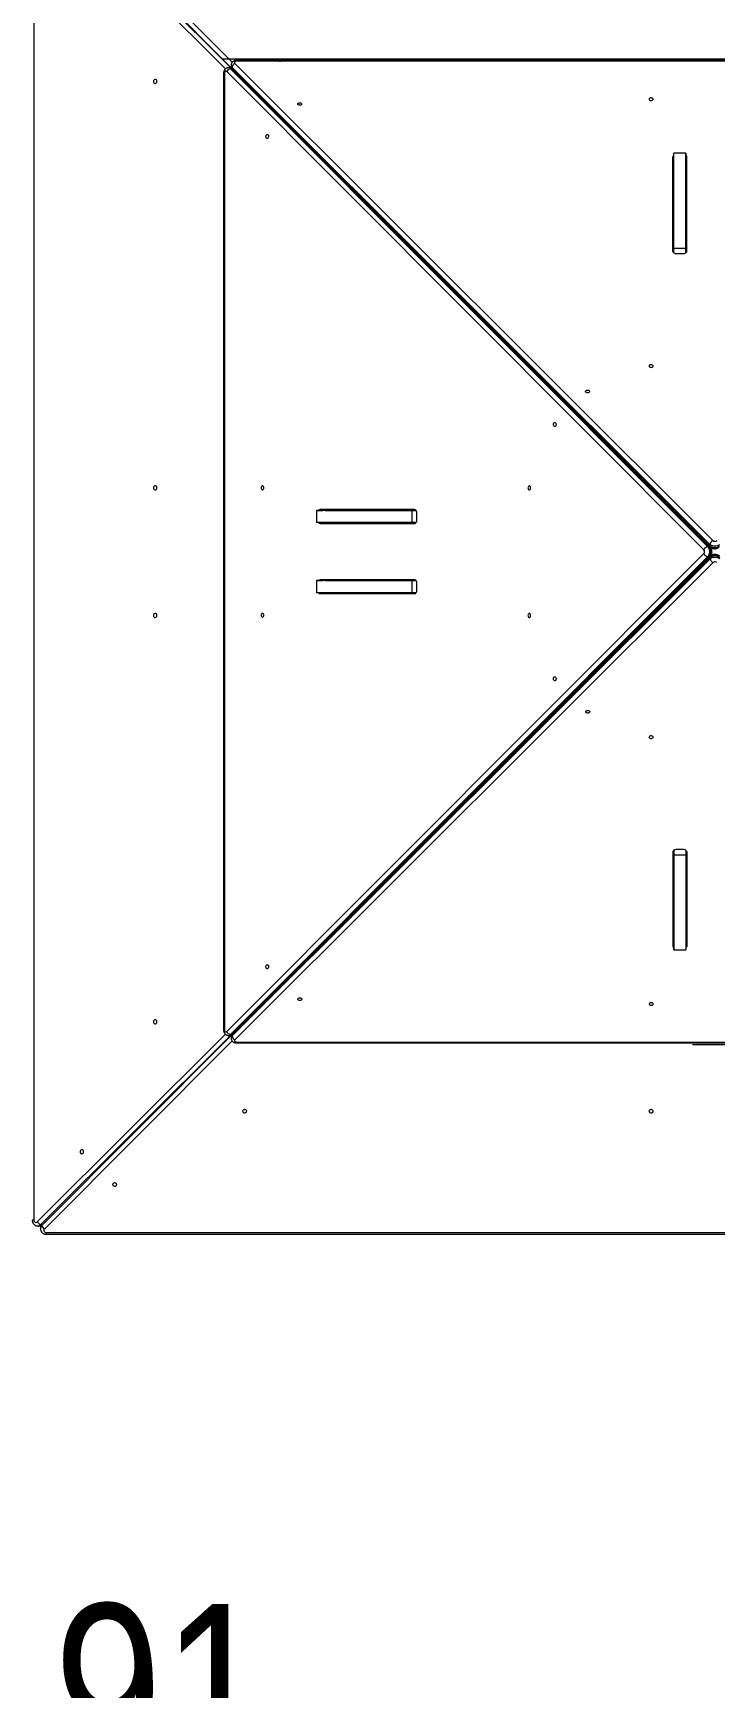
# Model space of a CAD drawing. Header units: millimetres. Extents: x 10684 to 26054, y -4768 to 6894.
# Drawn here: x 19412 to 20588, y -840 to 2014 of the extents above; entities that cross this region are included whole.
import ezdxf

# ---------------------------------------------------------------- set-up
doc = ezdxf.new("R2010")
doc.units = ezdxf.units.MM
for name, color, linetype in [('DIKOM_АРТИКУЛ', 7, 'Continuous'), ('DIKOM_ОБЪЕКТ', 7, 'Continuous'), ('DIKOM_РАЗМЕР_ЗОНА', 7, 'Continuous'), ('DIKOM_РАЗМЕР_ОБЪЕКТА', 7, 'Continuous')]:
    doc.layers.add(name, color=color, linetype=linetype)
doc.styles.add('style1', font='arial.ttf', dxfattribs={"width": 0.8})
doc.dimstyles.new('1-50', dxfattribs={"dimtxt": 300, "dimasz": 200, "dimexe": 100, "dimexo": 0, "dimgap": 100, "dimtad": 1, "dimtxsty": 'style1', "dimcen": 200, "dimclrd": 7, "dimclre": 7, "dimclrt": 7, "dimadec": 1, "dimazin": 2, "dimtfac": 1, "dimtmove": 0, "dimatfit": 2, "dimfxl": 0, "dimlwd": 25, "dimlwe": 18, "dimarcsym": 0})

# ---------------------------------------------------------------- blocks, each defined once
blk = doc.blocks.new('*D10')
at = {"layer": 'Defpoints', "color": 0, "transparency": 16777216}
for p in [(23703.9, 6443.4), (23703.9, 1519.9), (10683.6, -343.4)]:
    blk.add_point(p, dxfattribs=at)
at = {"layer": 'DIKOM_РАЗМЕР_ЗОНА', "color": 7, "lineweight": 18, "transparency": 16777216}
for p, q in [((10683.6, -343.4), (10683.6, 6543.4)), ((23703.9, 1519.9), (23703.9, 6543.4))]:
    blk.add_line(p, q, dxfattribs=at)
at = {"layer": 'DIKOM_РАЗМЕР_ЗОНА', "color": 7, "lineweight": 25, "transparency": 16777216}
blk.add_line((10883.6, 6443.4), (23503.9, 6443.4), dxfattribs=at)
at = {"layer": 'DIKOM_РАЗМЕР_ЗОНА', "color": 7, "transparency": 16777216}
for points in [[(10883.6, 6476.7), (10883.6, 6410.1), (10683.6, 6443.4)], [(23503.9, 6476.7), (23503.9, 6410.1), (23703.9, 6443.4)]]:
    blk.add_solid(points, dxfattribs=at)
at = {"layer": 'DIKOM_РАЗМЕР_ЗОНА', "color": 7, "transparency": 16777216, "insert": (17260.4, 6696.7), "char_height": 300, "attachment_point": 5, "style": 'style1'}
blk.add_mtext('13000', dxfattribs=at)
blk = doc.blocks.new('*D11')
at = {"layer": 'Defpoints', "color": 0, "transparency": 16777216}
for p in [(22204.3, 5604.8), (22204.3, 1517.6), (12683.6, -576.7)]:
    blk.add_point(p, dxfattribs=at)
at = {"layer": 'DIKOM_РАЗМЕР_ОБЪЕКТА', "color": 7, "lineweight": 18, "transparency": 16777216}
for p, q in [((12683.6, -576.7), (12683.6, 5704.8)), ((22204.3, 1517.6), (22204.3, 5704.8))]:
    blk.add_line(p, q, dxfattribs=at)
at = {"layer": 'DIKOM_РАЗМЕР_ОБЪЕКТА', "color": 7, "lineweight": 25, "transparency": 16777216}
blk.add_line((12883.6, 5604.8), (22004.3, 5604.8), dxfattribs=at)
at = {"layer": 'DIKOM_РАЗМЕР_ОБЪЕКТА', "color": 7, "transparency": 16777216}
for points in [[(12883.6, 5638.1), (12883.6, 5571.5), (12683.6, 5604.8)], [(22004.3, 5638.1), (22004.3, 5571.5), (22204.3, 5604.8)]]:
    blk.add_solid(points, dxfattribs=at)
at = {"layer": 'DIKOM_РАЗМЕР_ОБЪЕКТА', "color": 7, "transparency": 16777216, "insert": (17246, 5858), "char_height": 300, "attachment_point": 5, "style": 'style1'}
blk.add_mtext('9500', dxfattribs=at)
blk = doc.blocks.new('*D12')
at = {"layer": 'Defpoints', "color": 0, "transparency": 16777216}
for p in [(20201, 3555.9), (18130.6, -3300.3), (24750.1, -3300.3)]:
    blk.add_point(p, dxfattribs=at)
at = {"layer": 'DIKOM_РАЗМЕР_ОБЪЕКТА', "color": 7, "lineweight": 18, "transparency": 16777216}
for p, q in [((20201, 3555.9), (24850.1, 3555.9)), ((18130.6, -3300.3), (24850.1, -3300.3))]:
    blk.add_line(p, q, dxfattribs=at)
at = {"layer": 'DIKOM_РАЗМЕР_ОБЪЕКТА', "color": 7, "lineweight": 25, "transparency": 16777216}
blk.add_line((24750.1, 3355.9), (24750.1, -3100.3), dxfattribs=at)
at = {"layer": 'DIKOM_РАЗМЕР_ОБЪЕКТА', "color": 7, "transparency": 16777216}
for points in [[(24716.8, 3355.9), (24783.5, 3355.9), (24750.1, 3555.9)], [(24716.8, -3100.3), (24783.5, -3100.3), (24750.1, -3300.3)]]:
    blk.add_solid(points, dxfattribs=at)
at = {"layer": 'DIKOM_РАЗМЕР_ОБЪЕКТА', "color": 7, "transparency": 16777216, "insert": (24496.9, 958.9), "char_height": 300, "attachment_point": 5, "rotation": 90, "style": 'style1'}
blk.add_mtext('6850', dxfattribs=at)

msp = doc.modelspace()

# ---------------------------------------------------------------- linework, layer by layer
at = {"layer": 'DIKOM_ОБЪЕКТ', "color": 7, "linetype": 'Continuous', "lineweight": 15}
for p, q in [((19431.357, 2288.662), (19754.999, 1963.925)), ((19413.192, 2273.197), (19413.192, -33.119)), ((19743.639, 1952.546), (19418.92, 2276.225)), ((19425.315, 2280.767), (19752.934, 1954.198)), ((19753.379, 1954.598), (19426.815, 2282.267)), ((19737.634, 1969.85), (19837.634, 1969.85)), ((19837.634, 1964.92), (19837.634, 1969.85)), ((19837.634, 1969.85), (20537.634, 1969.85)), ((20537.634, 1969.85), (20637.634, 1969.85)), ((19740.108, 1944.45), (19740.108, 295.57)), ((19741.587, 1944.45), (19741.587, 295.569)), ((20568.575, 1123.213), (19745.663, 1947.789)), ((19750.997, 1954.45), (19748.736, 1954.45)), ((19752.354, 1952.801), (20575.265, 1128.225)), ((19754.614, 1952.801), (19752.354, 1952.801)), ((19753.085, 1958.831), (19753.085, 1956.57)), ((20577.526, 1128.225), (19754.614, 1952.801)), ((19754.827, 1952.795), (19754.614, 1952.801)), ((20579.034, 1132.301), (19754.733, 1955.216)), ((19754.733, 1955.216), (19754.733, 1952.956)), ((19754.733, 1952.956), (20579.035, 1130.041)), ((19759.744, 1961.907), (20584.045, 1138.992)), ((21411.966, 1967.461), (19763.085, 1967.461)), ((21411.965, 1965.983), (19763.085, 1965.983)), ((20514.997, 1800.971), (20514.97, 1637.942)), ((20514.999, 1789.668), (20514.997, 1800.971)), ((20537.497, 1807.078), (20516.497, 1807.078)), ((20537.497, 1807.078), (20537.497, 1807.033)), ((20537.542, 1807.033), (20537.497, 1807.033)), ((20537.542, 1807.033), (20537.542, 1796.225)), ((20538.97, 1637.942), (20538.997, 1800.971)), ((20514.973, 1637.81), (20514.999, 1789.668)), ((20537.542, 1796.225), (20537.542, 1791.923)), ((20537.543, 1792.244), (20537.542, 1635.389)), ((20516.541, 1642.734), (20516.469, 1642.734)), ((20516.47, 1635.332), (20516.469, 1642.734)), ((20537.541, 1642.662), (20516.541, 1642.662)), ((20516.541, 1635.28), (20516.541, 1642.662)), ((20520.969, 1633.998), (20532.969, 1633.998)), ((20537.541, 1635.388), (20537.541, 1642.662)), ((20386.726, 1320.72), (20579.807, 1127.964)), ((20579.604, 1127.453), (20386.86, 1320.586)), ((19900.492, 1190.982), (19911.3, 1190.984)), ((19900.492, 1190.982), (19900.492, 1169.982)), ((20069.626, 1192.455), (19906.598, 1192.482)), ((19915.315, 1191.014), (20072.211, 1190.988)), ((20072.235, 1190.956), (20064.835, 1190.955)), ((20064.835, 1190.955), (20064.835, 1169.955)), ((20073.571, 1174.455), (20073.571, 1186.455)), ((20516.54, 1191.027), (20516.424, 1191.027)), ((20516.54, 1190.91), (20516.54, 1191.124)), ((20516.755, 1190.91), (20516.54, 1190.91)), ((20516.54, 1190.91), (20516.54, 1190.643)), ((20516.541, 1190.643), (20516.541, 1190.91)), ((19917.901, 1168.484), (19906.598, 1168.482)), ((19906.598, 1168.482), (20069.626, 1168.455)), ((20069.757, 1168.459), (19917.901, 1168.484)), ((20072.236, 1169.956), (20064.835, 1169.955)), ((19745.663, 292.228), (20568.575, 1116.532)), ((20575.265, 1128.225), (20577.526, 1128.225)), ((20579.035, 1130.041), (20579.034, 1132.301)), ((20575.265, 1111.522), (19752.354, 287.217)), ((19754.614, 287.218), (20577.526, 1111.522)), ((20579.342, 1110.014), (19754.769, 287.099)), ((19754.769, 284.838), (20579.342, 1107.753)), ((20584.353, 1101.062), (19759.78, 278.147)), ((20386.848, 919.213), (20579.603, 1112.294)), ((20580.114, 1112.091), (20386.981, 919.346)), ((20577.526, 1111.522), (20575.265, 1111.522)), ((20579.342, 1107.753), (20579.342, 1110.014)), ((19900.492, 1069.982), (19911.3, 1069.984)), ((19900.492, 1069.982), (19900.492, 1048.982)), ((20069.626, 1071.455), (19906.598, 1071.482)), ((19915.315, 1070.014), (20072.211, 1069.988)), ((19915.628, 1070.387), (20071.873, 1070.387)), ((20072.235, 1069.956), (20064.835, 1069.955)), ((20064.835, 1069.955), (20064.835, 1048.955)), ((20073.571, 1053.455), (20073.571, 1065.455)), ((20537.767, 1070.387), (20538.326, 1070.387)), ((19917.901, 1047.484), (19906.598, 1047.482)), ((19906.598, 1047.482), (20069.626, 1047.455)), ((20069.757, 1047.459), (19917.901, 1047.484)), ((20072.236, 1048.956), (20064.835, 1048.955)), ((20511.361, 1043.937), (20511.466, 1043.581)), ((20513.585, 1046.164), (20513.761, 1045.872)), ((20513.587, 1046.166), (20513.763, 1045.874)), ((20516.54, 1049.125), (20516.54, 1048.91)), ((20516.54, 1048.91), (20516.541, 1048.924)), ((20516.541, 1048.924), (20516.541, 1049.125)), ((20516.658, 1049.027), (20516.643, 1049.027)), ((20516.658, 1048.762), (20516.658, 1049.027)), ((20516.658, 1049.027), (20516.923, 1049.027)), ((20515.113, 602.112), (20515.087, 439.083)), ((20516.556, 447.799), (20516.581, 604.697)), ((20516.612, 604.72), (20516.613, 597.32)), ((20533.114, 606.056), (20521.114, 606.056)), ((20537.613, 604.722), (20537.614, 597.32)), ((20539.11, 602.241), (20539.085, 450.386)), ((20539.087, 439.083), (20539.113, 602.112)), ((20516.613, 597.32), (20537.614, 597.32)), ((20516.587, 432.976), (20516.586, 443.785)), ((20516.587, 432.976), (20537.587, 432.976)), ((20539.085, 450.386), (20539.087, 439.083)), ((19418.92, -36.147), (19743.645, 287.483)), ((19752.973, 285.864), (19425.315, -40.689)), ((19426.815, -42.189), (19753.372, 285.419)), ((19748.739, 285.569), (19751, 285.57)), ((19752.354, 287.217), (19754.614, 287.218)), ((19754.774, 287.312), (19754.769, 287.099)), ((19754.769, 287.099), (19754.769, 284.838)), ((19755.023, 276.123), (19431.357, -48.585)), ((19753.12, 283.482), (19753.12, 281.221)), ((19763.12, 274.071), (21412.001, 274.071)), ((19763.12, 272.593), (21412, 272.593)), ((20548.904, 269.851), (20626.364, 269.851)), ((19419.659, -43.118), (19421.159, -43.118)), ((19424.385, -46.347), (19424.385, -47.847)), ((19425.315, -40.689), (19426.815, -40.688)), ((19426.815, -40.688), (19426.815, -42.189)), ((19434.385, -54.312), (21740.701, -54.312)), ((19434.385, -54.312), (19434.385, -57.311)), ((19434.385, -57.311), (21740.701, -57.311))]:
    msp.add_line(p, q, dxfattribs=at)
at = {"layer": 'DIKOM_ОБЪЕКТ', "color": 7, "linetype": 'Continuous', "lineweight": 15, "flags": 128}
for points in [[(19740.108, 1944.45), (19740.158, 1944.45), (19740.422, 1944.45), (19740.904, 1944.45), (19741.587, 1944.45)], [(19745.663, 1947.789), (19745.027, 1948.254), (19744.332, 1948.445), (19743.629, 1948.348), (19742.969, 1947.971), (19742.399, 1947.34), (19741.959, 1946.5), (19741.681, 1945.513), (19741.587, 1944.45)], [(19763.085, 1965.983), (19762.021, 1965.888), (19761.034, 1965.611), (19760.195, 1965.171), (19759.563, 1964.601), (19759.185, 1963.94), (19759.088, 1963.237), (19759.279, 1962.543), (19759.744, 1961.907)], [(19763.085, 1965.983), (19763.085, 1966.665), (19763.085, 1967.148), (19763.085, 1967.412), (19763.085, 1967.461)], [(19619.333, 1931.022), (19619.497, 1929.886), (19619.972, 1928.872), (19620.706, 1928.092), (19621.62, 1927.629), (19622.615, 1927.534), (19623.582, 1927.816), (19624.417, 1928.447), (19625.03, 1929.356), (19625.354, 1930.445), (19625.354, 1931.598), (19625.03, 1932.687), (19624.417, 1933.597), (19623.582, 1934.227), (19622.615, 1934.51), (19621.62, 1934.415), (19620.706, 1933.952), (19619.972, 1933.172), (19619.497, 1932.159), (19619.333, 1931.022)], [(19875.024, 1891.991), (19874.834, 1891.244), (19874.286, 1890.578), (19873.438, 1890.065), (19872.383, 1889.761), (19871.234, 1889.698), (19870.118, 1889.884), (19869.153, 1890.299), (19868.445, 1890.896), (19868.071, 1891.613), (19868.071, 1892.37), (19868.446, 1893.086), (19869.153, 1893.684), (19870.118, 1894.098), (19871.235, 1894.284), (19872.383, 1894.222), (19873.438, 1893.917), (19874.286, 1893.405), (19874.834, 1892.738), (19875.024, 1891.991)], [(20474.014, 1900.235), (20474.204, 1899.488), (20474.752, 1898.822), (20475.599, 1898.309), (20476.654, 1898.004), (20477.803, 1897.942), (20478.919, 1898.128), (20479.884, 1898.542), (20480.592, 1899.14), (20480.966, 1899.856), (20480.966, 1900.614), (20480.592, 1901.33), (20479.885, 1901.928), (20478.92, 1902.342), (20477.803, 1902.528), (20476.655, 1902.465), (20475.6, 1902.161), (20474.752, 1901.648), (20474.204, 1900.982), (20474.014, 1900.235)], [(19815.578, 1839.486), (19816.325, 1839.296), (19816.991, 1838.748), (19817.504, 1837.9), (19817.809, 1836.845), (19817.871, 1835.697), (19817.685, 1834.58), (19817.271, 1833.615), (19816.673, 1832.908), (19815.957, 1832.534), (19815.199, 1832.534), (19814.483, 1832.908), (19813.886, 1833.616), (19813.471, 1834.58), (19813.285, 1835.697), (19813.348, 1836.846), (19813.652, 1837.901), (19814.165, 1838.748), (19814.831, 1839.297), (19815.578, 1839.486)], [(20516.469, 1642.734), (20516.47, 1651.739), (20516.47, 1660.608), (20516.471, 1669.329), (20516.472, 1677.89), (20516.472, 1686.278), (20516.473, 1694.482), (20516.474, 1702.491), (20516.475, 1710.294), (20516.476, 1717.88), (20516.477, 1725.238), (20516.478, 1732.359), (20516.478, 1739.232), (20516.479, 1745.848), (20516.481, 1752.198), (20516.482, 1758.272), (20516.483, 1764.064), (20516.484, 1769.564), (20516.485, 1774.765), (20516.487, 1779.66), (20516.488, 1784.242), (20516.489, 1788.505), (20516.49, 1792.442), (20516.492, 1796.049), (20516.493, 1799.32), (20516.494, 1802.251), (20516.496, 1804.838), (20516.497, 1807.078)], [(20537.487, 1782.716), (20537.488, 1784.242), (20537.489, 1788.505), (20537.49, 1792.442), (20537.492, 1796.049), (20537.493, 1799.32), (20537.494, 1802.251), (20537.496, 1804.838), (20537.497, 1807.078)], [(20537.541, 1642.662), (20537.541, 1651.668), (20537.541, 1660.537), (20537.541, 1669.259), (20537.541, 1677.82), (20537.542, 1686.209), (20537.542, 1694.414), (20537.542, 1702.424), (20537.542, 1710.228), (20537.542, 1717.814), (20537.542, 1725.173), (20537.542, 1732.295), (20537.542, 1739.169), (20537.542, 1745.786), (20537.542, 1752.137), (20537.542, 1758.213), (20537.542, 1764.005), (20537.542, 1769.506), (20537.542, 1774.709), (20537.542, 1779.604), (20537.542, 1784.188), (20537.542, 1788.452), (20537.542, 1792.39), (20537.542, 1795.999), (20537.542, 1799.271), (20537.542, 1802.204), (20537.542, 1804.792), (20537.542, 1807.033)], [(20516.541, 1642.662), (20516.541, 1651.668), (20516.541, 1660.537), (20516.541, 1669.259), (20516.541, 1677.82), (20516.541, 1686.209), (20516.541, 1694.414), (20516.541, 1702.424), (20516.541, 1710.228), (20516.541, 1717.814), (20516.541, 1725.173), (20516.542, 1732.295), (20516.542, 1739.169), (20516.542, 1745.786), (20516.542, 1752.137), (20516.542, 1758.213), (20516.542, 1764.005), (20516.542, 1769.506), (20516.542, 1774.709), (20516.542, 1779.604), (20516.542, 1784.188), (20516.542, 1784.798)], [(20514.97, 1637.942), (20515.085, 1637.173), (20515.426, 1636.433), (20515.981, 1635.751), (20516.726, 1635.153), (20517.636, 1634.663), (20518.673, 1634.298), (20519.799, 1634.074), (20520.969, 1633.998)], [(20532.969, 1633.998), (20534.14, 1634.074), (20535.265, 1634.298), (20536.302, 1634.663), (20537.212, 1635.153), (20537.958, 1635.751), (20538.513, 1636.433), (20538.854, 1637.173), (20538.97, 1637.942)], [(20473.936, 1440.072), (20474.126, 1439.325), (20474.674, 1438.659), (20475.521, 1438.146), (20476.577, 1437.842), (20477.725, 1437.779), (20478.842, 1437.965), (20479.806, 1438.379), (20480.514, 1438.977), (20480.889, 1439.693), (20480.889, 1440.451), (20480.514, 1441.167), (20479.807, 1441.765), (20478.843, 1442.179), (20477.726, 1442.365), (20476.578, 1442.303), (20475.522, 1441.998), (20474.675, 1441.485), (20474.126, 1440.819), (20473.936, 1440.072)], [(20371.601, 1396.249), (20371.412, 1395.502), (20370.863, 1394.836), (20370.015, 1394.323), (20368.96, 1394.019), (20367.812, 1393.956), (20366.695, 1394.142), (20365.731, 1394.556), (20365.023, 1395.154), (20364.649, 1395.87), (20364.649, 1396.628), (20365.024, 1397.344), (20365.731, 1397.942), (20366.696, 1398.356), (20367.813, 1398.542), (20368.961, 1398.48), (20370.016, 1398.175), (20370.863, 1397.662), (20371.412, 1396.996), (20371.601, 1396.249)], [(20311.319, 1342.743), (20312.066, 1342.553), (20312.732, 1342.005), (20313.245, 1341.157), (20313.549, 1340.102), (20313.612, 1338.954), (20313.426, 1337.837), (20313.012, 1336.872), (20312.414, 1336.165), (20311.697, 1335.791), (20310.94, 1335.791), (20310.223, 1336.165), (20309.626, 1336.873), (20309.212, 1337.837), (20309.026, 1338.954), (20309.088, 1340.102), (20309.392, 1341.158), (20309.905, 1342.005), (20310.572, 1342.553), (20311.319, 1342.743)], [(19619.314, 1230.022), (19619.478, 1228.885), (19619.953, 1227.872), (19620.687, 1227.092), (19621.601, 1226.629), (19622.596, 1226.534), (19623.563, 1226.816), (19624.398, 1227.447), (19625.011, 1228.356), (19625.335, 1229.445), (19625.335, 1230.598), (19625.011, 1231.687), (19624.398, 1232.597), (19623.563, 1233.227), (19622.596, 1233.51), (19621.601, 1233.415), (19620.687, 1232.952), (19619.953, 1232.172), (19619.478, 1231.158), (19619.314, 1230.022)], [(19807.335, 1226.499), (19808.082, 1226.688), (19808.748, 1227.236), (19809.261, 1228.084), (19809.565, 1229.139), (19809.627, 1230.287), (19809.441, 1231.404), (19809.028, 1232.369), (19808.43, 1233.077), (19807.713, 1233.451), (19806.956, 1233.451), (19806.24, 1233.077), (19805.642, 1232.369), (19805.228, 1231.405), (19805.042, 1230.288), (19805.104, 1229.14), (19805.408, 1228.085), (19805.921, 1227.237), (19806.588, 1226.688), (19807.335, 1226.499)], [(20267.496, 1226.423), (20268.243, 1226.612), (20268.909, 1227.16), (20269.422, 1228.008), (20269.726, 1229.063), (20269.789, 1230.211), (20269.603, 1231.328), (20269.188, 1232.293), (20268.591, 1233.001), (20267.875, 1233.375), (20267.117, 1233.375), (20266.401, 1233.001), (20265.803, 1232.293), (20265.389, 1231.329), (20265.203, 1230.212), (20265.265, 1229.064), (20265.57, 1228.009), (20266.083, 1227.161), (20266.749, 1226.612), (20267.496, 1226.423)], [(20064.835, 1190.955), (20055.829, 1190.955), (20046.96, 1190.956), (20038.239, 1190.957), (20029.679, 1190.957), (20021.291, 1190.958), (20013.086, 1190.959), (20005.077, 1190.959), (19997.274, 1190.96), (19989.689, 1190.961), (19982.33, 1190.962), (19975.21, 1190.963), (19968.337, 1190.964), (19961.721, 1190.965), (19955.371, 1190.966), (19949.296, 1190.967), (19943.505, 1190.968), (19938.005, 1190.969), (19932.804, 1190.97), (19927.909, 1190.972), (19923.327, 1190.973), (19919.064, 1190.974), (19915.127, 1190.975), (19911.52, 1190.977), (19908.249, 1190.978), (19905.318, 1190.98), (19902.731, 1190.981), (19900.492, 1190.982)], [(19915.293, 1190.984), (19915.49, 1190.984), (19915.603, 1190.984), (19915.32, 1190.984), (19914.67, 1190.984), (19913.717, 1190.984), (19912.556, 1190.984), (19911.3, 1190.984)], [(20073.571, 1186.455), (20073.495, 1187.625), (20073.27, 1188.751), (20072.906, 1189.788), (20072.415, 1190.697), (20071.818, 1191.444), (20071.136, 1191.998), (20070.396, 1192.34), (20069.626, 1192.455)], [(20069.626, 1168.455), (20070.396, 1168.57), (20071.136, 1168.912), (20071.818, 1169.466), (20072.415, 1170.212), (20072.906, 1171.121), (20073.27, 1172.159), (20073.495, 1173.284), (20073.571, 1174.455)], [(20516.541, 1190.924), (20516.349, 1190.925), (20516.26, 1190.925)], [(20516.275, 1190.91), (20516.348, 1190.91), (20516.54, 1190.91)], [(20516.424, 1191.027), (20516.423, 1191.219), (20516.423, 1191.241)], [(20064.835, 1169.955), (20055.829, 1169.956), (20046.96, 1169.956), (20038.239, 1169.957), (20029.679, 1169.957), (20021.291, 1169.958), (20013.086, 1169.959), (20005.077, 1169.959), (19997.274, 1169.96), (19989.689, 1169.961), (19982.33, 1169.962), (19975.21, 1169.963), (19968.337, 1169.964), (19961.721, 1169.965), (19955.371, 1169.966), (19949.296, 1169.967), (19943.505, 1169.968), (19938.005, 1169.969), (19932.804, 1169.971), (19927.909, 1169.972), (19923.327, 1169.973), (19919.064, 1169.974), (19915.127, 1169.976), (19911.52, 1169.977), (19908.249, 1169.978), (19905.318, 1169.979), (19902.731, 1169.981), (19900.492, 1169.982)], [(20575.265, 1128.225), (20576.273, 1126.982), (20577.101, 1125.462), (20577.716, 1123.724), (20578.095, 1121.837), (20578.224, 1119.873), (20578.095, 1117.909), (20577.716, 1116.021), (20577.101, 1114.284), (20576.273, 1112.764), (20575.265, 1111.522)], [(20577.526, 1111.522), (20578.534, 1112.765), (20579.362, 1114.284), (20579.977, 1116.022), (20580.356, 1117.909), (20580.484, 1119.873), (20580.356, 1121.837), (20579.977, 1123.724), (20579.362, 1125.462), (20578.534, 1126.982), (20577.526, 1128.225)], [(20595.737, 1132.301), (20594.494, 1131.294), (20592.974, 1130.466), (20591.237, 1129.85), (20589.349, 1129.471), (20587.385, 1129.343), (20585.421, 1129.471), (20583.534, 1129.85), (20581.797, 1130.466), (20580.277, 1131.294), (20579.034, 1132.301)], [(20579.035, 1130.041), (20580.277, 1129.033), (20581.797, 1128.205), (20583.534, 1127.59), (20585.421, 1127.211), (20587.386, 1127.083), (20589.35, 1127.211), (20591.237, 1127.59), (20592.975, 1128.205), (20594.495, 1129.033), (20595.737, 1130.041)], [(20596.045, 1110.014), (20594.802, 1111.021), (20593.283, 1111.849), (20591.545, 1112.464), (20589.658, 1112.843), (20587.694, 1112.971), (20585.73, 1112.843), (20583.843, 1112.464), (20582.105, 1111.849), (20580.585, 1111.021), (20579.342, 1110.014)], [(20579.342, 1107.753), (20580.585, 1108.761), (20582.105, 1109.588), (20583.843, 1110.204), (20585.73, 1110.583), (20587.694, 1110.711), (20589.658, 1110.583), (20591.545, 1110.204), (20593.283, 1109.588), (20594.803, 1108.761), (20596.045, 1107.753)], [(20064.835, 1069.955), (20055.829, 1069.956), (20046.96, 1069.956), (20038.239, 1069.957), (20029.679, 1069.957), (20021.291, 1069.958), (20013.086, 1069.959), (20005.077, 1069.959), (19997.274, 1069.96), (19989.689, 1069.961), (19982.33, 1069.962), (19975.21, 1069.963), (19968.337, 1069.964), (19961.721, 1069.965), (19955.371, 1069.966), (19949.296, 1069.967), (19943.505, 1069.968), (19938.005, 1069.969), (19932.804, 1069.971), (19927.909, 1069.972), (19923.327, 1069.973), (19919.064, 1069.974), (19915.127, 1069.976), (19911.52, 1069.977), (19908.249, 1069.978), (19905.318, 1069.979), (19902.731, 1069.981), (19900.492, 1069.982)], [(19915.293, 1069.984), (19915.49, 1069.984), (19915.603, 1069.984), (19915.32, 1069.984), (19914.67, 1069.984), (19913.717, 1069.984), (19912.556, 1069.984), (19911.3, 1069.984)], [(20073.571, 1065.455), (20073.495, 1066.625), (20073.27, 1067.751), (20072.906, 1068.788), (20072.415, 1069.697), (20071.818, 1070.444), (20071.136, 1070.998), (20070.396, 1071.34), (20069.626, 1071.455)], [(20064.835, 1048.955), (20055.829, 1048.955), (20046.96, 1048.956), (20038.239, 1048.957), (20029.679, 1048.957), (20021.291, 1048.958), (20013.086, 1048.959), (20005.077, 1048.959), (19997.274, 1048.96), (19989.689, 1048.961), (19982.33, 1048.962), (19975.21, 1048.963), (19968.337, 1048.964), (19961.721, 1048.965), (19955.371, 1048.966), (19949.296, 1048.967), (19943.505, 1048.968), (19938.005, 1048.969), (19932.804, 1048.971), (19927.909, 1048.972), (19923.327, 1048.973), (19919.064, 1048.974), (19915.127, 1048.976), (19911.52, 1048.977), (19908.249, 1048.978), (19905.318, 1048.979), (19902.731, 1048.981), (19900.492, 1048.982)], [(20069.626, 1047.455), (20070.396, 1047.57), (20071.136, 1047.912), (20071.818, 1048.466), (20072.415, 1049.212), (20072.906, 1050.121), (20073.27, 1051.159), (20073.495, 1052.284), (20073.571, 1053.455)], [(20516.54, 1048.91), (20516.348, 1048.91), (20516.326, 1048.91)], [(20516.643, 1049.027), (20516.643, 1048.835), (20516.643, 1048.747)], [(19619.314, 1010.022), (19619.479, 1008.886), (19619.954, 1007.872), (19620.687, 1007.092), (19621.601, 1006.629), (19622.596, 1006.534), (19623.563, 1006.816), (19624.398, 1007.447), (19625.011, 1008.356), (19625.335, 1009.445), (19625.335, 1010.598), (19625.011, 1011.687), (19624.398, 1012.597), (19623.563, 1013.227), (19622.596, 1013.51), (19621.601, 1013.415), (19620.687, 1012.952), (19619.954, 1012.172), (19619.479, 1011.158), (19619.314, 1010.022)], [(19807.335, 1006.499), (19808.082, 1006.688), (19808.748, 1007.236), (19809.261, 1008.084), (19809.565, 1009.139), (19809.627, 1010.287), (19809.441, 1011.404), (19809.028, 1012.369), (19808.43, 1013.077), (19807.713, 1013.451), (19806.956, 1013.451), (19806.24, 1013.077), (19805.642, 1012.369), (19805.228, 1011.405), (19805.042, 1010.288), (19805.104, 1009.14), (19805.408, 1008.085), (19805.921, 1007.237), (19806.588, 1006.688), (19807.335, 1006.499)], [(20267.496, 1006.423), (20268.243, 1006.612), (20268.909, 1007.16), (20269.422, 1008.008), (20269.726, 1009.063), (20269.789, 1010.211), (20269.603, 1011.328), (20269.188, 1012.293), (20268.591, 1013.001), (20267.875, 1013.375), (20267.117, 1013.375), (20266.401, 1013.001), (20265.803, 1012.293), (20265.389, 1011.329), (20265.203, 1010.212), (20265.265, 1009.064), (20265.57, 1008.009), (20266.083, 1007.161), (20266.749, 1006.612), (20267.496, 1006.423)], [(20311.319, 904.088), (20312.066, 903.898), (20312.732, 903.349), (20313.245, 902.502), (20313.549, 901.447), (20313.612, 900.298), (20313.426, 899.181), (20313.012, 898.217), (20312.414, 897.509), (20311.697, 897.135), (20310.94, 897.136), (20310.223, 897.51), (20309.626, 898.217), (20309.212, 899.182), (20309.026, 900.299), (20309.088, 901.447), (20309.392, 902.502), (20309.905, 903.35), (20310.572, 903.898), (20311.319, 904.088)], [(20364.825, 843.805), (20365.014, 844.552), (20365.563, 845.218), (20366.411, 845.731), (20367.466, 846.036), (20368.614, 846.098), (20369.731, 845.912), (20370.696, 845.498), (20371.403, 844.9), (20371.777, 844.184), (20371.777, 843.426), (20371.403, 842.71), (20370.695, 842.112), (20369.73, 841.698), (20368.614, 841.512), (20367.465, 841.575), (20366.41, 841.879), (20365.562, 842.392), (20365.014, 843.058), (20364.825, 843.805)], [(20481.145, 799.982), (20480.956, 800.729), (20480.408, 801.395), (20479.56, 801.908), (20478.505, 802.212), (20477.357, 802.275), (20476.24, 802.089), (20475.275, 801.675), (20474.567, 801.077), (20474.193, 800.361), (20474.193, 799.603), (20474.567, 798.887), (20475.274, 798.289), (20476.239, 797.875), (20477.356, 797.689), (20478.504, 797.752), (20479.559, 798.056), (20480.407, 798.569), (20480.956, 799.235), (20481.145, 799.982)], [(20521.114, 606.056), (20519.943, 605.981), (20518.818, 605.756), (20517.78, 605.392), (20516.871, 604.901), (20516.125, 604.303), (20515.57, 603.621), (20515.229, 602.881), (20515.113, 602.112)], [(20539.113, 602.112), (20538.998, 602.881), (20538.657, 603.621), (20538.103, 604.303), (20537.356, 604.901), (20536.447, 605.392), (20535.41, 605.756), (20534.285, 605.981), (20533.114, 606.056)], [(20516.613, 597.32), (20516.613, 588.315), (20516.612, 579.446), (20516.612, 570.725), (20516.611, 562.164), (20516.611, 553.776), (20516.61, 545.572), (20516.609, 537.563), (20516.608, 529.76), (20516.608, 522.174), (20516.607, 514.816), (20516.606, 507.695), (20516.605, 500.822), (20516.604, 494.206), (20516.603, 487.856), (20516.601, 481.782), (20516.601, 475.99), (20516.6, 470.49), (20516.598, 465.289), (20516.597, 460.394), (20516.596, 455.812), (20516.595, 451.55), (20516.593, 447.612), (20516.592, 444.005), (20516.591, 440.734), (20516.59, 437.803), (20516.588, 435.216), (20516.587, 432.976)], [(20537.614, 597.32), (20537.613, 588.315), (20537.612, 579.446), (20537.612, 570.725), (20537.611, 562.164), (20537.61, 553.776), (20537.61, 545.572), (20537.609, 537.563), (20537.609, 529.76), (20537.608, 522.174), (20537.607, 514.816), (20537.606, 507.695), (20537.605, 500.822), (20537.604, 494.206), (20537.603, 487.856), (20537.602, 481.782), (20537.6, 475.99), (20537.599, 470.49), (20537.599, 465.289), (20537.597, 460.394), (20537.596, 455.812), (20537.595, 451.55), (20537.593, 447.612), (20537.592, 444.005), (20537.591, 440.734), (20537.589, 437.803), (20537.589, 435.216), (20537.587, 432.976)], [(20516.585, 447.778), (20516.585, 447.975), (20516.585, 448.088), (20516.585, 447.805), (20516.585, 447.155), (20516.586, 446.202), (20516.586, 445.041), (20516.586, 443.785)], [(19815.578, 407.508), (19816.325, 407.319), (19816.991, 406.77), (19817.504, 405.922), (19817.809, 404.867), (19817.871, 403.719), (19817.685, 402.602), (19817.271, 401.638), (19816.673, 400.93), (19815.957, 400.556), (19815.199, 400.556), (19814.483, 400.93), (19813.886, 401.638), (19813.471, 402.603), (19813.285, 403.72), (19813.348, 404.868), (19813.652, 405.923), (19814.165, 406.771), (19814.831, 407.319), (19815.578, 407.508)], [(19868.083, 348.063), (19868.273, 348.81), (19868.822, 349.476), (19869.669, 349.989), (19870.725, 350.293), (19871.873, 350.356), (19872.99, 350.17), (19873.954, 349.756), (19874.662, 349.158), (19875.036, 348.442), (19875.036, 347.684), (19874.661, 346.968), (19873.954, 346.37), (19872.989, 345.956), (19871.872, 345.77), (19870.724, 345.832), (19869.669, 346.137), (19868.821, 346.65), (19868.273, 347.316), (19868.083, 348.063)], [(20481.071, 339.819), (20480.881, 340.566), (20480.333, 341.232), (20479.485, 341.745), (20478.43, 342.05), (20477.282, 342.112), (20476.165, 341.926), (20475.201, 341.512), (20474.493, 340.914), (20474.119, 340.198), (20474.119, 339.441), (20474.492, 338.724), (20475.2, 338.127), (20476.165, 337.712), (20477.281, 337.526), (20478.43, 337.589), (20479.485, 337.893), (20480.333, 338.406), (20480.881, 339.072), (20481.071, 339.819)], [(19619.313, 309.022), (19619.477, 307.886), (19619.952, 306.872), (19620.686, 306.092), (19621.6, 305.629), (19622.594, 305.534), (19623.562, 305.816), (19624.397, 306.447), (19625.01, 307.356), (19625.334, 308.445), (19625.334, 309.598), (19625.01, 310.687), (19624.397, 311.597), (19623.562, 312.227), (19622.594, 312.51), (19621.6, 312.415), (19620.686, 311.952), (19619.952, 311.172), (19619.477, 310.158), (19619.313, 309.022)], [(19741.587, 295.569), (19740.904, 295.569), (19740.422, 295.57), (19740.158, 295.57), (19740.108, 295.57)], [(19741.587, 295.569), (19741.681, 294.506), (19741.959, 293.519), (19742.399, 292.679), (19742.969, 292.048), (19743.629, 291.67), (19744.332, 291.573), (19745.027, 291.763), (19745.663, 292.228)], [(19759.78, 278.147), (19759.315, 277.511), (19759.124, 276.817), (19759.221, 276.114), (19759.599, 275.454), (19760.23, 274.883), (19761.069, 274.443), (19762.056, 274.166), (19763.12, 274.071)], [(19763.12, 272.593), (19763.12, 272.642), (19763.12, 272.906), (19763.12, 273.389), (19763.12, 274.071)], [(19776.543, 151.812), (19777.679, 151.977), (19778.693, 152.451), (19779.473, 153.186), (19779.936, 154.099), (19780.031, 155.093), (19779.748, 156.061), (19779.118, 156.896), (19778.209, 157.509), (19777.119, 157.833), (19775.967, 157.833), (19774.877, 157.509), (19773.968, 156.896), (19773.338, 156.061), (19773.055, 155.093), (19773.15, 154.099), (19773.613, 153.186), (19774.393, 152.451), (19775.406, 151.977), (19776.543, 151.812)], [(20477.543, 151.793), (20478.68, 151.957), (20479.693, 152.432), (20480.473, 153.166), (20480.936, 154.08), (20481.031, 155.074), (20480.748, 156.042), (20480.118, 156.877), (20479.209, 157.49), (20478.119, 157.814), (20476.967, 157.814), (20475.877, 157.49), (20474.968, 156.877), (20474.337, 156.042), (20474.055, 155.074), (20474.15, 154.08), (20474.613, 153.166), (20475.393, 152.432), (20476.406, 151.957), (20477.543, 151.793)], [(19492.865, 84.876), (19493.03, 83.74), (19493.504, 82.727), (19494.238, 81.946), (19495.152, 81.483), (19496.147, 81.388), (19497.114, 81.671), (19497.949, 82.301), (19498.562, 83.21), (19498.886, 84.3), (19498.886, 85.452), (19498.562, 86.542), (19497.949, 87.451), (19497.114, 88.081), (19496.147, 88.364), (19495.152, 88.269), (19494.238, 87.806), (19493.504, 87.026), (19493.03, 86.013), (19492.865, 84.876)], [(19552.387, 25.355), (19553.523, 25.519), (19554.537, 25.994), (19555.317, 26.728), (19555.78, 27.641), (19555.875, 28.636), (19555.592, 29.603), (19554.962, 30.438), (19554.053, 31.051), (19552.963, 31.375), (19551.811, 31.375), (19550.721, 31.051), (19549.812, 30.438), (19549.182, 29.603), (19548.899, 28.636), (19548.994, 27.641), (19549.457, 26.728), (19550.237, 25.994), (19551.25, 25.519), (19552.387, 25.355)], [(19413.192, -33.119), (19412.236, -33.119), (19411.432, -33.119), (19410.811, -33.119), (19410.397, -33.118), (19410.205, -33.118), (19410.192, -33.118)], [(19413.192, -33.119), (19413.332, -34.245), (19413.742, -35.28), (19414.386, -36.14), (19415.214, -36.756), (19416.159, -37.078), (19417.145, -37.079), (19418.09, -36.761), (19418.92, -36.147)], [(19431.357, -48.585), (19430.744, -49.414), (19430.425, -50.36), (19430.427, -51.345), (19430.748, -52.29), (19431.364, -53.118), (19432.224, -53.763), (19433.259, -54.172), (19434.385, -54.312)]]:
    msp.add_lwpolyline(points, dxfattribs=at)
at = {"layer": 'DIKOM_ОБЪЕКТ', "color": 7, "linetype": 'Continuous', "lineweight": 15}
for centre, radius, start, end in [((19753.244, 1944.64), 8.209, 96.224168, 157.437189), ((19748.584, 1949.322), 5.129, 42.701288, 88.553948), ((19750.843, 1949.32), 5.132, 42.703655, 88.273626), ((19758.214, 1958.986), 5.131, 181.833266, 227.286752), ((19758.218, 1956.727), 5.135, 181.754491, 227.265473), ((19762.891, 1954.328), 8.206, 112.553657, 173.788258), ((20518.376, 1800.768), 3.385, 122.811652, 176.562364), ((20535.649, 1800.779), 3.353, 3.290764, 55.633045), ((20518.377, 1789.465), 3.385, 122.840322, 176.561929), ((20535.626, 1789.451), 3.387, 5.911059, 55.556792), ((19906.794, 1189.122), 3.366, 93.343253, 146.441563), ((19918.124, 1189.094), 3.405, 95.961504, 146.284809), ((19906.795, 1171.843), 3.366, 213.593431, 266.640669), ((19918.101, 1171.849), 3.371, 213.575506, 266.60938), ((20576.156, 1120.063), 8.21, 96.229028, 157.436248), ((20564.587, 1119.873), 5.202, 320.045628, 39.954372), ((20576.154, 1119.68), 8.207, 202.55646, 263.782188), ((20577.65, 1125.378), 2.85, 46.677176, 92.496081), ((20581.882, 1129.918), 2.85, 177.524234, 223.290696), ((20587.194, 1131.412), 8.208, 112.560664, 173.781251), ((20587.386, 1142.979), 5.202, 230.041381, 309.958619), ((20577.649, 1114.371), 2.852, 267.528913, 313.277424), ((20582.188, 1110.138), 2.848, 136.663224, 182.505737), ((20587.504, 1108.644), 8.21, 186.228951, 247.434366), ((20587.694, 1097.075), 5.202, 50.04012, 129.95988), ((19906.794, 1068.122), 3.366, 93.340804, 146.444013), ((19918.124, 1068.094), 3.405, 95.961334, 146.280939), ((19906.795, 1050.843), 3.367, 213.599815, 266.638225), ((19918.101, 1050.849), 3.372, 213.581871, 266.606948), ((20518.449, 439.28), 3.367, 183.349684, 236.430608), ((20518.472, 450.607), 3.401, 185.905023, 236.308835), ((20535.723, 450.584), 3.368, 303.555623, 356.632606), ((20535.724, 439.281), 3.368, 303.616464, 356.630042), ((19753.242, 295.377), 8.208, 202.559456, 263.784419), ((19748.582, 290.7), 5.133, 271.84063, 317.276524), ((19750.844, 290.699), 5.132, 271.739582, 317.280383), ((19758.251, 283.327), 5.134, 132.714521, 178.270439), ((19758.248, 281.068), 5.13, 132.701257, 178.546341), ((19762.93, 285.728), 8.209, 186.221904, 247.440433), ((19427.824, -30.383), 10.607, 212.919564, 256.321106), ((19419.571, -35.113), 8.005, 270.308164, 315.852978), ((19421.07, -35.113), 8.006, 270.634708, 315.856587), ((19432.396, -46.436), 8.012, 134.15859, 179.358884), ((19432.391, -47.933), 8.005, 134.147234, 179.861545), ((19437.124, -39.678), 10.61, 193.687658, 237.078586)]:
    msp.add_arc(centre, radius, start, end, dxfattribs=at)
for points, knots in [([(19748.697, 1954.425), (19748.271, 1954.412), (19747.335, 1954.384), (19745.946, 1953.976), (19744.59, 1953.312), (19743.382, 1952.407), (19742.333, 1951.294), (19741.457, 1949.983), (19740.772, 1948.489), (19740.306, 1946.841), (19740.125, 1945.467), (19740.112, 1944.663), (19740.108, 1944.45)], [0, 0, 0, 0, 0.08790373, 0.19312333, 0.29646164, 0.39960682, 0.50417632, 0.61176178, 0.72333654, 0.83888129, 0.95741966, 1, 1, 1, 1]), ([(19753.538, 1953.985), (19753.317, 1954.068), (19752.589, 1954.342), (19751.699, 1954.485), (19751.058, 1954.433), (19750.96, 1954.425)], [0, 0, 0, 0, 0.26824054, 0.88753551, 1, 1, 1, 1]), ([(19763.085, 1967.461), (19762.698, 1967.45), (19761.695, 1967.421), (19760.086, 1967.128), (19758.394, 1966.541), (19756.898, 1965.718), (19755.643, 1964.722), (19754.613, 1963.558), (19753.822, 1962.254), (19753.299, 1960.798), (19753.058, 1959.626), (19753.106, 1958.948), (19753.116, 1958.815)], [0, 0, 0, 0, 0.07734975, 0.19994206, 0.32579125, 0.43837709, 0.54772494, 0.65392194, 0.75778103, 0.86019878, 0.97265553, 1, 1, 1, 1]), ([(19753.115, 1956.58), (19753.118, 1956.176), (19753.124, 1955.29), (19753.392, 1954.445), (19753.538, 1953.985)], [0, 0, 0, 0, 0.45586347, 1, 1, 1, 1]), ([(20579.603, 1112.294), (20579.91, 1112.631), (20580.573, 1113.357), (20581.37, 1114.68), (20582.009, 1116.213), (20582.42, 1117.894), (20582.583, 1119.672), (20582.478, 1121.495), (20582.089, 1123.309), (20581.425, 1124.972), (20580.586, 1126.374), (20579.912, 1127.114), (20579.604, 1127.453)], [0, 0, 0, 0, 0.08330898, 0.17976188, 0.27932674, 0.38227166, 0.48759597, 0.59482925, 0.7044455, 0.8170056, 0.91627929, 1, 1, 1, 1]), ([(20579.807, 1127.964), (20580.144, 1127.657), (20580.87, 1126.994), (20582.193, 1126.197), (20583.726, 1125.558), (20585.406, 1125.147), (20587.185, 1124.984), (20589.007, 1125.089), (20590.822, 1125.478), (20592.484, 1126.141), (20593.887, 1126.98), (20594.627, 1127.655), (20594.965, 1127.963)], [0, 0, 0, 0, 0.08331876, 0.17977012, 0.27931886, 0.38227329, 0.48760516, 0.59484432, 0.70443245, 0.81702262, 0.91626506, 1, 1, 1, 1]), ([(20595.273, 1112.09), (20594.936, 1112.397), (20594.209, 1113.06), (20592.887, 1113.857), (20591.354, 1114.496), (20589.673, 1114.907), (20587.895, 1115.07), (20586.072, 1114.965), (20584.257, 1114.576), (20582.595, 1113.913), (20581.193, 1113.074), (20580.453, 1112.4), (20580.114, 1112.091)], [0, 0, 0, 0, 0.08331442, 0.1797659, 0.27934296, 0.3822704, 0.4876024, 0.59484209, 0.70445771, 0.81701973, 0.91628569, 1, 1, 1, 1]), ([(19740.108, 295.57), (19740.119, 295.182), (19740.148, 294.18), (19740.441, 292.571), (19741.028, 290.878), (19741.852, 289.382), (19742.847, 288.127), (19744.012, 287.098), (19745.316, 286.306), (19746.772, 285.784), (19747.944, 285.543), (19748.622, 285.59), (19748.754, 285.6)], [0, 0, 0, 0, 0.07737056, 0.19994388, 0.32581166, 0.43837402, 0.5477248, 0.65391375, 0.75776576, 0.86020037, 0.97264841, 1, 1, 1, 1]), ([(19750.99, 285.599), (19751.394, 285.602), (19752.28, 285.609), (19753.125, 285.876), (19753.584, 286.022)], [0, 0, 0, 0, 0.45586107, 1, 1, 1, 1]), ([(19753.584, 286.022), (19753.502, 285.802), (19753.228, 285.073), (19753.085, 284.183), (19753.136, 283.543), (19753.144, 283.444)], [0, 0, 0, 0, 0.26821938, 0.88746549, 1, 1, 1, 1]), ([(19753.145, 281.182), (19753.157, 280.756), (19753.185, 279.82), (19753.593, 278.43), (19754.258, 277.074), (19755.162, 275.866), (19756.276, 274.817), (19757.586, 273.941), (19759.08, 273.256), (19760.729, 272.79), (19762.103, 272.609), (19762.907, 272.596), (19763.12, 272.593)], [0, 0, 0, 0, 0.08790948, 0.19312677, 0.29646151, 0.3995972, 0.50418618, 0.61175642, 0.72333198, 0.83886771, 0.95740447, 1, 1, 1, 1]), ([(19410.192, -33.118), (19410.209, -33.567), (19410.249, -34.62), (19410.614, -36.251), (19411.299, -37.94), (19412.276, -39.479), (19413.509, -40.804), (19414.952, -41.868), (19416.547, -42.619), (19418.119, -43.053), (19419.15, -43.08), (19419.604, -43.092)], [0, 0, 0, 0, 0.0874973, 0.20541557, 0.3241394, 0.44310876, 0.56172313, 0.67936774, 0.79554934, 0.91003547, 1, 1, 1, 1]), ([(19421.053, -43.089), (19421.185, -43.099), (19421.877, -43.154), (19423.123, -42.929), (19424.526, -42.531), (19425.299, -42.085), (19425.587, -41.918)], [0, 0, 0, 0, 0.08369298, 0.43860821, 0.79059463, 1, 1, 1, 1]), ([(19425.587, -41.918), (19425.476, -42.095), (19425.054, -42.766), (19424.646, -44.079), (19424.369, -45.414), (19424.411, -46.184), (19424.422, -46.381)], [0, 0, 0, 0, 0.1336962, 0.50623917, 0.87330401, 1, 1, 1, 1]), ([(19424.423, -47.927), (19424.423, -48.28), (19424.424, -49.192), (19424.779, -50.631), (19425.429, -52.176), (19426.357, -53.578), (19427.522, -54.804), (19428.897, -55.822), (19430.446, -56.602), (19432.129, -57.117), (19433.466, -57.298), (19434.222, -57.309), (19434.385, -57.311)], [0, 0, 0, 0, 0.07001776, 0.18120934, 0.29170235, 0.4020784, 0.51292295, 0.62471973, 0.73777813, 0.85222214, 0.96808511, 1, 1, 1, 1])]:
    msp.add_open_spline(points, degree=3, knots=knots, dxfattribs=at)

# ---------------------------------------------------------------- texts
at = {"layer": 'DIKOM_АРТИКУЛ', "insert": (18378.24, -694.92), "char_height": 300, "width": 1667.53662, "attachment_point": 1, "style": 'style1'}
msp.add_mtext('ИКС-1.91', dxfattribs=at)

# ---------------------------------------------------------------- dimensions: what is measured, and where the dimension line sits
at = {"layer": 'DIKOM_РАЗМЕР_ЗОНА'}
dim = msp.add_linear_dim(base=(23703.869, 6443.393), p1=(10683.599, -343.355), p2=(23703.869, 1519.85), text='13000', dimstyle='1-50', dxfattribs=at)
dim.commit()
dim.dimension.update_dxf_attribs({"geometry": '*D10', "text_midpoint": (17260.351, 6443.393), "dimtype": 160})
at = {"layer": 'DIKOM_РАЗМЕР_ОБЪЕКТА'}
dim = msp.add_linear_dim(base=(22204.333, 5604.786), p1=(12683.599, -576.702), p2=(22204.333, 1517.557), text='9500', dimstyle='1-50', dxfattribs=at)
dim.commit()
dim.dimension.update_dxf_attribs({"geometry": '*D11', "text_midpoint": (17246.027, 5604.786), "dimtype": 160})
dim = msp.add_linear_dim(base=(24750.121, -3300.313), p1=(20201.023, 3555.882), p2=(18130.618, -3300.313), angle=90, text='6850', dimstyle='1-50', dxfattribs=at)
dim.commit()
dim.dimension.update_dxf_attribs({"geometry": '*D12', "text_midpoint": (24750.121, 958.916), "dimtype": 160})

doc.saveas('drawing.dxf')
